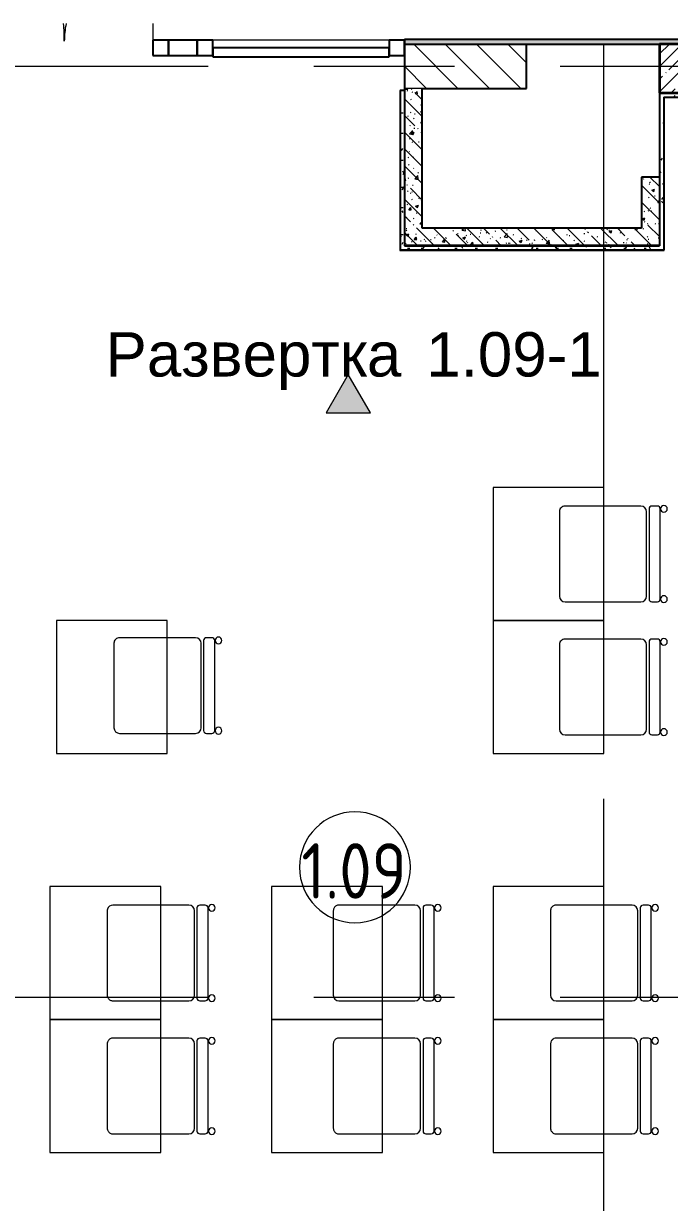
# Model space of a CAD drawing. Header units: millimetres. Extents: x 855 to 60035, y -2615 to 8200.
# Drawn here: x 12835 to 15749, y 2675 to 7992 of the extents above; entities that cross this region are included whole.
import ezdxf

# ---------------------------------------------------------------- set-up
doc = ezdxf.new("R2010")
doc.units = ezdxf.units.MM
doc.linetypes.add('Осевая', pattern=[3175, 635, -476.25, 1587.5, -476.25])
for name, color, linetype, lineweight in [('A-AREA-IDEN', 7, 'Continuous', 9), ('A-DOOR', 7, 'Continuous', 9), ('A-GLAZ-CURT', 7, 'Continuous', 9), ('A-GLAZ-CURT-1', 7, 'Continuous', 25), ('A-GLAZ-CWMG', 7, 'Continuous', 9), ('A-GLAZ-CWMG-1', 7, 'Continuous', 25), ('A-WALL', 7, 'Continuous', 9), ('G-ANNO-SYMB', 7, 'Continuous', 9), ('I-WALL', 7, 'Continuous', 9), ('Оси', 7, 'Continuous', 9), ('Оси-2', 7, 'Осевая', 9)]:
    doc.layers.add(name, color=color, linetype=linetype, lineweight=lineweight)
for name, color, linetype, lineweight, true_color in [('A-WALL-2', 7, 'Continuous', 25, 0x3c3c3c), ('A-WALL-3', 7, 'Continuous', 35, 0x3c3c3c), ('A-WALL-FNSH-1', 7, 'Continuous', 13, 0x3c3c3c), ('I-FURN-1', 7, 'Continuous', 9, 0xf0f0f0)]:
    doc.layers.add(name, color=color, linetype=linetype, lineweight=lineweight, true_color=true_color)
doc.styles.add('Arial_1', font='arial.ttf', dxfattribs={"height": 200})
doc.styles.add('GOST Common_4', font='GOST_Common.ttf', dxfattribs={"width": 0.9, "height": 250})
pattern_1 = [(135, (-10456.44, 0), (-75.43415, -75.43415), [106.68, -17.78, 3.556, -17.78]), (135, (-10456.44, 75.39), (-75.43415, -75.43415), []), (50, (-10456.44, 0), (127.5292, -11.15758), [13.335, -146.685]), (355, (-10456.44, 0), (-24.66966, 133.74), [10.668, -117.348]), (100.451, (-10445.81, -0.93), (102.85973, 122.5818), [11.333, -124.663]), (46.184, (-10456.44, 35.56), (189.7552, -29.4304), [20.002, -220.027]), (96.636, (-10440.62, 33.1), (166.1822, 173.1996), [17, -186.995]), (351.184, (-10456.44, 35.56), (166.184, 173.1976), [16.002, -176.022]), (21, (-10438.66, 26.67), (106.13027, -71.58603), [13.335, -146.685]), (326, (-10438.66, 26.67), (43.2619, 128.93175), [10.668, -117.348]), (71.451, (-10429.81, 20.7), (149.392, 57.34505), [11.333, -124.663]), (37.5, (-10456.44, 0), (2.16223, 59.18836), [3.353, -112.573, 3.353, -115.773, -117.793]), (37.5, (-10456.44, 0), (2.16223, 59.18836), [-235.052, 3.353, -114.44]), (7.5, (-10456.44, 0), (46.77386, 70.12615), [3.353, -64.567, 3.353, -109.906, -44.894]), (7.5, (-10456.44, 0), (46.77386, 70.12615), [-181.178, 3.353, -41.542]), (327.5, (-10496.087, 0), (94.91367, -4.01009), [3.353, -41.097, 3.353, -135.331, -184.023]), (327.5, (-10496.087, 0), (94.91367, -4.01009), [-183.134, 3.353, -180.67]), (317.5, (-10513.87, 0), (103.69057, 17.79882), [3.353, -54.432, 3.353, -88.748, -130.683]), (317.5, (-10513.87, 0), (103.69057, 17.79882), [-149.885, 3.353, -127.33])]
pattern_2 = [(0, (-10456.438, 0), (121.92, 30.48), [10.058, -81.382, 10.058, -81.382, -487.68]), (0, (-10456.438, 0), (121.92, 30.48), [-182.88, 10.058, -172.822, 10.058, -81.382, -213.36]), (0, (-10456.438, 0), (121.92, 30.48), [-457.2, 10.058, -50.902, 10.058, -142.342]), (120, (-10410.718, 15.24), (-87.356454, 90.345817), [10.058, -81.382, 10.058, -81.382, -487.68]), (120, (-10410.718, 15.24), (-87.356454, 90.345817), [-182.88, 10.058, -172.822, 10.058, -81.382, -213.36]), (120, (-10410.718, 15.24), (-87.356454, 90.345817), [-457.2, 10.058, -50.902, 10.058, -142.342]), (240, (-10395.478, 76.2), (-34.563546, -120.825817), [10.058, -81.382, 10.058, -81.382, -487.68]), (240, (-10395.478, 76.2), (-34.563546, -120.825817), [-182.88, 10.058, -172.822, 10.058, -81.382, -213.36]), (240, (-10395.478, 76.2), (-34.563546, -120.825817), [-457.2, 10.058, -50.902, 10.058, -142.342])]

# ---------------------------------------------------------------- blocks, each defined once
blk = doc.blocks.new('Прямоугольный импост - 50 x 70 мм-31700031-План разверток пом_ 1_09_ Этаж 1')
at = {"layer": 'A-GLAZ-CWMG-1'}
for p, q in [((-70, 35), (0, 35)), ((-70, -35), (-70, 35)), ((0, 35), (0, -35)), ((0, -35), (-70, -35))]:
    blk.add_line(p, q, dxfattribs=at)
blk = doc.blocks.new('Дверь_Витражная_остекление_ - ДВН_ДАО_Главный вход_1200 в свету-31742133-План разверток пом_ 1_09_ Этаж 1')
at = {"layer": 'A-DOOR'}
for p, q in [((-647.5, 109.2), (-647.5, 35)), ((647.5, 109.2), (647.5, 35))]:
    blk.add_line(p, q, dxfattribs=at)
for centre, radius, start, end in [((-647.5, 30), 895, 360, 5.0853), ((647.5, 30), 400, 168.5805, 180)]:
    blk.add_arc(centre, radius, start, end, dxfattribs=at)
blk = doc.blocks.new('Стол базовый прямоугольный - 1_7а-25476368-План разверток пом_ 1_09_ Этаж 1')
at = {"layer": 'I-FURN-1'}
for p, q in [((250, 300), (-250, 300)), ((-250, 300), (-250, -300)), ((250, -300), (250, 300)), ((-250, -300), (250, -300))]:
    blk.add_line(p, q, dxfattribs=at)
blk = doc.blocks.new('Стул Breuer - 1_9а-25403171-План разверток пом_ 1_09_ Этаж 1')
at = {"layer": 'I-FURN-1'}
for p, q in [((-215.9, 215.9), (-215.9, 0)), ((190.5, 241.3), (-190.5, 241.3)), ((215.9, 0), (215.9, 215.9)), ((-215.9, 0), (-215.9, -127)), ((215.9, -127), (215.9, 0)), ((-190.5, -152.4), (190.5, -152.4)), ((-215.9, -176.2), (-215.9, -200.8)), ((203.2, -163.5), (-203.2, -163.5)), ((215.9, -200.8), (215.9, -176.2)), ((-203.2, -213.5), (203.2, -213.5))]:
    blk.add_line(p, q, dxfattribs=at)
for centre, radius, start, end in [((-190.5, 215.9), 25.4, 165, 180), ((-190.5, 215.9), 25.4, 135, 165), ((-190.5, 215.9), 25.4, 120, 135), ((-190.5, 215.9), 25.4, 105, 120), ((-190.5, 215.9), 25.4, 90, 105), ((190.5, 215.9), 25.4, 75, 90), ((190.5, 215.9), 25.4, 0, 75), ((-190.5, -127), 25.4, 180, 270), ((190.5, -127), 25.4, 270, 360), ((-203.2, -176.2), 12.7, 90, 180), ((-203.2, -200.8), 12.7, 180, 270), ((203.2, -176.2), 12.7, 360, 90), ((203.2, -200.8), 12.7, 270, 360), ((-203.5, -230.6), 15.1, 360, 180), ((-203.5, -230.6), 15.1, 180, 360), ((203.7, -230.6), 15.1, 360, 180), ((203.7, -230.6), 15.1, 180, 360)]:
    blk.add_arc(centre, radius, start, end, dxfattribs=at)
blk = doc.blocks.new('Стул Breuer - 1_9а-V2-План разверток пом_ 1_09_ Этаж 1')
at = {"layer": 'I-FURN-1'}
for p, q in [((-215.9, 215.9), (-215.9, 0)), ((190.5, 241.3), (-190.5, 241.3)), ((215.9, 0), (215.9, 215.9)), ((-215.9, 0), (-215.9, -127)), ((215.9, -127), (215.9, 0)), ((-190.5, -152.4), (190.5, -152.4)), ((-215.9, -176.2), (-215.9, -200.8)), ((203.2, -163.5), (-203.2, -163.5)), ((215.9, -200.8), (215.9, -176.2)), ((-203.2, -213.5), (203.2, -213.5))]:
    blk.add_line(p, q, dxfattribs=at)
for centre, radius, start, end in [((-190.5, 215.9), 25.4, 165, 180), ((-190.5, 215.9), 25.4, 150, 165), ((-190.5, 215.9), 25.4, 135, 150), ((-190.5, 215.9), 25.4, 120, 135), ((-190.5, 215.9), 25.4, 105, 120), ((-190.5, 215.9), 25.4, 90, 105), ((190.5, 215.9), 25.4, 75, 90), ((190.5, 215.9), 25.4, 60, 75), ((190.5, 215.9), 25.4, 45, 60), ((190.5, 215.9), 25.4, 30, 45), ((190.5, 215.9), 25.4, 15, 30), ((190.5, 215.9), 25.4, 0, 15), ((-190.5, -127), 25.4, 180, 270), ((190.5, -127), 25.4, 270, 360), ((-203.2, -176.2), 12.7, 90, 180), ((-203.2, -200.8), 12.7, 180, 270), ((203.2, -176.2), 12.7, 360, 90), ((203.2, -200.8), 12.7, 270, 360), ((-203.5, -230.6), 15.1, 360, 180), ((-203.5, -230.6), 15.1, 180, 360), ((203.7, -230.6), 15.1, 360, 180), ((203.7, -230.6), 15.1, 180, 360)]:
    blk.add_arc(centre, radius, start, end, dxfattribs=at)
blk = doc.blocks.new('Стул Breuer - 1_9а-V3-План разверток пом_ 1_09_ Этаж 1')
at = {"layer": 'I-FURN-1'}
for p, q in [((-215.9, 215.9), (-215.9, 20)), ((190.5, 241.3), (-190.5, 241.3)), ((215.9, 20), (215.9, 215.9)), ((-215.9, 20), (-215.9, -127)), ((215.9, -127), (215.9, 20)), ((-190.5, -152.4), (190.5, -152.4)), ((-215.9, -176.2), (-215.9, -200.8)), ((203.2, -163.5), (-203.2, -163.5)), ((215.9, -200.8), (215.9, -176.2)), ((-203.2, -213.5), (203.2, -213.5))]:
    blk.add_line(p, q, dxfattribs=at)
for centre, radius, start, end in [((-190.5, 215.9), 25.4, 90, 180), ((190.5, 215.9), 25.4, 75, 90), ((190.5, 215.9), 25.4, 60, 75), ((190.5, 215.9), 25.4, 45, 60), ((190.5, 215.9), 25.4, 30, 45), ((190.5, 215.9), 25.4, 15, 30), ((190.5, 215.9), 25.4, 0, 15), ((-190.5, -127), 25.4, 180, 270), ((190.5, -127), 25.4, 270, 360), ((-203.2, -176.2), 12.7, 90, 180), ((-203.2, -200.8), 12.7, 180, 270), ((203.2, -176.2), 12.7, 360, 90), ((203.2, -200.8), 12.7, 270, 360), ((-203.5, -230.6), 15.1, 360, 180), ((-203.5, -230.6), 15.1, 180, 360), ((203.7, -230.6), 15.1, 360, 180), ((203.7, -230.6), 15.1, 180, 360)]:
    blk.add_arc(centre, radius, start, end, dxfattribs=at)
blk = doc.blocks.new('Стул Breuer - 1_9а-V4-План разверток пом_ 1_09_ Этаж 1')
at = {"layer": 'I-FURN-1'}
for p, q in [((-215.9, 215.9), (-215.9, 20)), ((190.5, 241.3), (-190.5, 241.3)), ((215.9, 20), (215.9, 215.9)), ((-215.9, 20), (-215.9, -127)), ((215.9, -127), (215.9, 20)), ((-190.5, -152.4), (190.5, -152.4)), ((-215.9, -176.2), (-215.9, -200.8)), ((203.2, -163.5), (-203.2, -163.5)), ((215.9, -200.8), (215.9, -176.2)), ((-203.2, -213.5), (203.2, -213.5))]:
    blk.add_line(p, q, dxfattribs=at)
for centre, radius, start, end in [((-190.5, 215.9), 25.4, 165, 180), ((-190.5, 215.9), 25.4, 135, 165), ((-190.5, 215.9), 25.4, 120, 135), ((-190.5, 215.9), 25.4, 105, 120), ((-190.5, 215.9), 25.4, 90, 105), ((190.5, 215.9), 25.4, 75, 90), ((190.5, 215.9), 25.4, 60, 75), ((190.5, 215.9), 25.4, 45, 60), ((190.5, 215.9), 25.4, 30, 45), ((190.5, 215.9), 25.4, 0, 30), ((-190.5, -127), 25.4, 180, 270), ((190.5, -127), 25.4, 270, 360), ((-203.2, -176.2), 12.7, 90, 180), ((-203.2, -200.8), 12.7, 180, 270), ((203.2, -176.2), 12.7, 360, 90), ((203.2, -200.8), 12.7, 270, 360), ((-203.5, -230.6), 15.1, 360, 180), ((-203.5, -230.6), 15.1, 180, 360), ((203.7, -230.6), 15.1, 360, 180), ((203.7, -230.6), 15.1, 180, 360)]:
    blk.add_arc(centre, radius, start, end, dxfattribs=at)
blk = doc.blocks.new('Стул Breuer - 1_9а-V5-План разверток пом_ 1_09_ Этаж 1')
at = {"layer": 'I-FURN-1'}
for p, q in [((-215.9, 215.9), (-215.9, 0)), ((190.5, 241.3), (-190.5, 241.3)), ((215.9, 0), (215.9, 215.9)), ((-215.9, 0), (-215.9, -127)), ((215.9, -127), (215.9, 0)), ((-190.5, -152.4), (190.5, -152.4)), ((-215.9, -176.2), (-215.9, -200.8)), ((203.2, -163.5), (-203.2, -163.5)), ((215.9, -200.8), (215.9, -176.2)), ((-203.2, -213.5), (203.2, -213.5))]:
    blk.add_line(p, q, dxfattribs=at)
for centre, radius, start, end in [((-190.5, 215.9), 25.4, 90, 180), ((190.5, 215.9), 25.4, 75, 90), ((190.5, 215.9), 25.4, 60, 75), ((190.5, 215.9), 25.4, 15, 60), ((190.5, 215.9), 25.4, 0, 15), ((-190.5, -127), 25.4, 180, 270), ((190.5, -127), 25.4, 270, 360), ((-203.2, -176.2), 12.7, 90, 180), ((-203.2, -200.8), 12.7, 180, 270), ((203.2, -176.2), 12.7, 360, 90), ((203.2, -200.8), 12.7, 270, 360), ((-203.5, -230.6), 15.1, 360, 180), ((-203.5, -230.6), 15.1, 180, 360), ((203.7, -230.6), 15.1, 360, 180), ((203.7, -230.6), 15.1, 180, 360)]:
    blk.add_arc(centre, radius, start, end, dxfattribs=at)
blk = doc.blocks.new('Стул Breuer - 1_9а-V6-План разверток пом_ 1_09_ Этаж 1')
at = {"layer": 'I-FURN-1'}
for p, q in [((-215.9, 215.9), (-215.9, 0)), ((190.5, 241.3), (-190.5, 241.3)), ((215.9, 0), (215.9, 215.9)), ((-215.9, 0), (-215.9, -127)), ((215.9, -127), (215.9, 0)), ((-190.5, -152.4), (190.5, -152.4)), ((-215.9, -176.2), (-215.9, -200.8)), ((203.2, -163.5), (-203.2, -163.5)), ((215.9, -200.8), (215.9, -176.2)), ((-203.2, -213.5), (203.2, -213.5))]:
    blk.add_line(p, q, dxfattribs=at)
for centre, radius, start, end in [((-190.5, 215.9), 25.4, 165, 180), ((-190.5, 215.9), 25.4, 150, 165), ((-190.5, 215.9), 25.4, 135, 150), ((-190.5, 215.9), 25.4, 105, 135), ((-190.5, 215.9), 25.4, 90, 105), ((190.5, 215.9), 25.4, 60, 90), ((190.5, 215.9), 25.4, 45, 60), ((190.5, 215.9), 25.4, 0, 45), ((-190.5, -127), 25.4, 180, 270), ((190.5, -127), 25.4, 270, 360), ((-203.2, -176.2), 12.7, 90, 180), ((-203.2, -200.8), 12.7, 180, 270), ((203.2, -176.2), 12.7, 360, 90), ((203.2, -200.8), 12.7, 270, 360), ((-203.5, -230.6), 15.1, 360, 180), ((-203.5, -230.6), 15.1, 180, 360), ((203.7, -230.6), 15.1, 360, 180), ((203.7, -230.6), 15.1, 180, 360)]:
    blk.add_arc(centre, radius, start, end, dxfattribs=at)
blk = doc.blocks.new('Стул Breuer - 1_9а-V11-План разверток пом_ 1_09_ Этаж 1')
at = {"layer": 'I-FURN-1'}
for p, q in [((-215.9, 215.9), (-215.9, 40)), ((190.5, 241.3), (-190.5, 241.3)), ((215.9, 40), (215.9, 215.9)), ((-215.9, 40), (-215.9, -127)), ((215.9, -127), (215.9, 40)), ((-190.5, -152.4), (190.5, -152.4)), ((-215.9, -176.2), (-215.9, -200.8)), ((203.2, -163.5), (-203.2, -163.5)), ((215.9, -200.8), (215.9, -176.2)), ((-203.2, -213.5), (203.2, -213.5))]:
    blk.add_line(p, q, dxfattribs=at)
for centre, radius, start, end in [((-190.5, 215.9), 25.4, 90, 180), ((190.5, 215.9), 25.4, 0, 90), ((-190.5, -127), 25.4, 180, 270), ((190.5, -127), 25.4, 270, 360), ((-203.2, -176.2), 12.7, 90, 180), ((-203.2, -200.8), 12.7, 180, 270), ((203.2, -176.2), 12.7, 360, 90), ((203.2, -200.8), 12.7, 270, 360), ((-203.5, -230.6), 15.1, 360, 180), ((-203.5, -230.6), 15.1, 180, 360), ((203.7, -230.6), 15.1, 360, 180), ((203.7, -230.6), 15.1, 180, 360)]:
    blk.add_arc(centre, radius, start, end, dxfattribs=at)
blk = doc.blocks.new('Стул Breuer - 1_9а-V13-План разверток пом_ 1_09_ Этаж 1')
at = {"layer": 'I-FURN-1'}
for p, q in [((-215.9, 215.9), (-215.9, 1)), ((190.5, 241.3), (-190.5, 241.3)), ((215.9, 1), (215.9, 215.9)), ((-215.9, 1), (-215.9, -127)), ((215.9, -127), (215.9, 1)), ((-190.5, -152.4), (190.5, -152.4)), ((-215.9, -176.2), (-215.9, -200.8)), ((203.2, -163.5), (-203.2, -163.5)), ((215.9, -200.8), (215.9, -176.2)), ((-203.2, -213.5), (203.2, -213.5))]:
    blk.add_line(p, q, dxfattribs=at)
for centre, radius, start, end in [((-190.5, 215.9), 25.4, 90, 180), ((190.5, 215.9), 25.4, 0, 90), ((-190.5, -127), 25.4, 180, 270), ((190.5, -127), 25.4, 270, 360), ((-203.2, -176.2), 12.7, 90, 180), ((-203.2, -200.8), 12.7, 180, 270), ((203.2, -176.2), 12.7, 360, 90), ((203.2, -200.8), 12.7, 270, 360), ((-203.5, -230.6), 15.1, 360, 180), ((-203.5, -230.6), 15.1, 180, 360), ((203.7, -230.6), 15.1, 360, 180), ((203.7, -230.6), 15.1, 180, 360)]:
    blk.add_arc(centre, radius, start, end, dxfattribs=at)
blk = doc.blocks.new('Системная панель - Стемалит - 40мм-31720939-План разверток пом_ 1_09_ Этаж 1')
at = {"layer": 'A-GLAZ-CURT-1'}
for p, q in [((65, 35), (-65, 35)), ((-65, 35), (-65, -35)), ((65, -35), (65, 35)), ((-65, -35), (65, -35))]:
    blk.add_line(p, q, dxfattribs=at)
blk = doc.blocks.new('Прямоугольный импост - 50 x 70 мм-31687886-План разверток пом_ 1_09_ Этаж 1')
at = {"layer": 'A-GLAZ-CWMG-1'}
for p, q in [((-35, 35), (35, 35)), ((-35, -35), (-35, 35)), ((35, 35), (35, -35)), ((35, -35), (-35, -35))]:
    blk.add_line(p, q, dxfattribs=at)
blk = doc.blocks.new('Системная панель - Стекло - 40мм-31720953-План разверток пом_ 1_09_ Этаж 1')
at = {"layer": 'A-GLAZ-CURT-1'}
for p, q in [((397.5, 0), (-397.5, 0)), ((-397.5, 0), (-397.5, -40)), ((397.5, -40), (397.5, 0)), ((-397.5, -40), (397.5, -40))]:
    blk.add_line(p, q, dxfattribs=at)
blk = doc.blocks.new('Прямоугольный импост - 50 x 70 мм-31702100-План разверток пом_ 1_09_ Этаж 1')
at = {"layer": 'A-GLAZ-CWMG-1'}
for p, q in [((-35, 35), (35, 35)), ((-35, -35), (-35, 35)), ((35, 35), (35, -35)), ((35, -35), (-35, -35))]:
    blk.add_line(p, q, dxfattribs=at)
blk = doc.blocks.new('Прямоугольный импост - 50 x 70 мм-31720914-План разверток пом_ 1_09_ Этаж 1')
at = {"layer": 'A-GLAZ-CWMG'}
blk.add_line((24940, 7918), (24145, 7918), dxfattribs=at)
blk = doc.blocks.new('Марка_Помещения - Номер-25198446-План разверток пом_ 1_09_ Этаж 1')
at = {"layer": 'A-AREA-IDEN'}
for start, end in [(360, 180), (180, 360)]:
    blk.add_arc((0, 0), 2.5, start, end, dxfattribs=at)
blk = doc.blocks.new('Фасад - Марка фасада_Указатель-25386507-План разверток пом_ 1_09_ Этаж 1')
at = {"layer": 'G-ANNO-SYMB'}
blk.add_hatch(color=256, dxfattribs=at).paths.add_polyline_path([(-1, 0), (0, 1.732), (1, 0), (0, 0)])
for p, q in [((0, 1.732), (-1, 0)), ((1, 0), (0, 1.732)), ((-1, 0), (0, 0)), ((0, 0), (1, 0))]:
    blk.add_line(p, q, dxfattribs=at)

msp = doc.modelspace()

# ---------------------------------------------------------------- hatches: boundary and pattern name
at = {"layer": 'I-WALL'}
h = msp.add_hatch(dxfattribs=at)
h.set_pattern_fill('FP_6', color=256, style=0, pattern_type=2)
h.set_pattern_definition(pattern_2)
h.paths.add_polyline_path([(18753.3, 7900), (19171.3, 7900), (19171.3, 7920), (14553.6, 7920), (14553.6, 7900), (18015, 7900)])
h.paths.add_polyline_path([(9920.8, 7900), (12053.6, 7900), (12053.6, 7920), (9920.8, 7920), (9920.8, 7909.5)])
h = msp.add_hatch(dxfattribs=at)
h.set_pattern_fill('FP_2', color=256, style=0, pattern_type=2)
h.set_pattern_definition([(135, (-10456.44, 0), (-70.71068, -70.71068), [])])
h.paths.add_polyline_path([(14633.6, 7700), (15103.6, 7700), (15103.6, 7900), (14553.6, 7900), (14553.6, 7700)])
h = msp.add_hatch(dxfattribs=at)
h.set_pattern_fill('FP_5', color=256, style=0, pattern_type=2)
h.set_pattern_definition([(45, (-10456.44, 0), (-57.02463, 57.02463), []), (45, (-10399.41, 0), (-57.02463, 57.02463), [100.806, -20.161, 3.353, -16.808])])
h.paths.add_polyline_path([(18333.6, 7680), (18753.3, 7680), (18753.3, 7900), (17003.6, 7900), (17003.6, 7830), (15803.6, 7830), (15803.6, 7900), (15703.6, 7900), (15703.6, 7680), (18253.6, 7680)])
h = msp.add_hatch(dxfattribs=at)
h.set_pattern_fill('FP_6', color=256, style=0, pattern_type=2)
h.set_pattern_definition(pattern_2)
h.paths.add_polyline_path([(14533.6, 6991), (14553.6, 6991), (14553.6, 7690), (14533.6, 7690)])
h = msp.add_hatch(dxfattribs=at)
h.set_pattern_fill('FP_4', color=256, style=0, pattern_type=2)
h.set_pattern_definition(pattern_1)
h.paths.add_polyline_path([(14553.6, 7070), (14633.6, 7070), (14633.6, 7700), (14553.6, 7700)])
h = msp.add_hatch(dxfattribs=at)
h.set_pattern_fill('FP_6', color=256, style=0, pattern_type=2)
h.set_pattern_definition(pattern_2)
h.paths.add_polyline_path([(15703.6, 7660), (17083.6, 7660), (17083.6, 7680), (15703.6, 7680)])
h = msp.add_hatch(dxfattribs=at)
h.set_pattern_fill('FP_6', color=256, style=0, pattern_type=2)
h.set_pattern_definition(pattern_2)
h.paths.add_polyline_path([(15703.6, 6971), (15723.6, 6971), (15723.6, 7660), (15703.6, 7660), (15703.6, 6991)])
h = msp.add_hatch(dxfattribs=at)
h.set_pattern_fill('FP_4', color=256, style=0, pattern_type=2)
h.set_pattern_definition(pattern_1)
h.paths.add_polyline_path([(15703.6, 6990), (15703.6, 7300), (15623.6, 7300), (15623.6, 6990)])
h = msp.add_hatch(dxfattribs=at)
h.set_pattern_fill('FP_4', color=256, style=0, pattern_type=2)
h.set_pattern_definition(pattern_1)
h.paths.add_polyline_path([(14553.6, 6990), (15623.6, 6990), (15623.6, 7070), (14553.6, 7070)])
h = msp.add_hatch(dxfattribs=at)
h.set_pattern_fill('FP_6', color=256, style=0, pattern_type=2)
h.set_pattern_definition(pattern_2)
h.paths.add_polyline_path([(14546.1, 6971), (15703.6, 6971), (15703.6, 6991), (14533.6, 6991), (14533.6, 6971)])

# ---------------------------------------------------------------- linework, layer by layer
at = {"layer": 'A-WALL'}
for p, q in [((14633.6, 7700), (14553.6, 7700)), ((15724.6, 7659), (15723.6, 7659))]:
    msp.add_line(p, q, dxfattribs=at)
at = {"layer": 'A-WALL-2'}
for p, q in [((14553.6, 7920), (14553.6, 6990)), ((19171.3, 7920), (14553.6, 7920)), ((14553.6, 7900), (15703.6, 7900)), ((15103.6, 7700), (15103.6, 7900)), ((14553.6, 7690), (14533.6, 7690)), ((14533.6, 7690), (14533.6, 6971)), ((14633.6, 7700), (15103.6, 7700)), ((14633.6, 7070), (14633.6, 7700)), ((15703.6, 7680), (15703.6, 6990)), ((15723.6, 7660), (17083.6, 7660)), ((15723.6, 7660), (15723.6, 6971)), ((15623.6, 7300), (15623.6, 7070)), ((15703.6, 7300), (15623.6, 7300)), ((15623.6, 7070), (14633.6, 7070)), ((14533.6, 6971), (15723.6, 6971)), ((15703.6, 6991), (14553.6, 6991)), ((14553.6, 6990), (15703.6, 6990))]:
    msp.add_line(p, q, dxfattribs=at)
at = {"layer": 'A-WALL-3'}
for p, q in [((15703.6, 7900), (15703.6, 7680)), ((15803.6, 7900), (15703.6, 7900)), ((15703.6, 7680), (18753.3, 7680))]:
    msp.add_line(p, q, dxfattribs=at)
at = {"layer": 'A-WALL-FNSH-1'}
for p, q in [((19171.3, 7921), (14553.6, 7921)), ((14553.6, 7920), (14553.6, 7921)), ((14533.6, 7690), (14532.6, 7690)), ((14532.6, 7690), (14532.6, 6969)), ((15724.6, 7659), (17082.6, 7659)), ((15724.6, 6969), (15724.6, 7659)), ((14532.6, 6969), (15724.6, 6969)), ((14533.6, 6970), (14533.6, 6971)), ((15723.6, 6970), (14533.6, 6970)), ((15723.6, 6971), (15723.6, 6970))]:
    msp.add_line(p, q, dxfattribs=at)
at = {"layer": 'Оси'}
msp.add_line((15453.6, 5400), (15453.6, 7900), dxfattribs=at)
at = {"layer": 'Оси-2'}
for p, q in [((10969.4, 7800), (16674.3, 7800)), ((15453.6, 685.1), (15453.6, 5400)), ((10969.4, 3600), (16674.3, 3600))]:
    msp.add_line(p, q, dxfattribs=at)

# ---------------------------------------------------------------- block references
at = {"layer": 'A-AREA-IDEN', "xscale": 99.99999999999993, "yscale": 99.99999999999993, "zscale": 99.99999999999993}
msp.add_blockref('Марка_Помещения - Номер-25198446-План разверток пом_ 1_09_ Этаж 1', (14329.9, 4186.6), dxfattribs=at)
at = {"layer": 'A-DOOR'}
msp.add_blockref('Дверь_Витражная_остекление_ - ДВН_ДАО_Главный вход_1200 в свету-31742133-План разверток пом_ 1_09_ Этаж 1', (12771.1, 7883), dxfattribs=at)
at = {"layer": 'A-GLAZ-CURT'}
for name, p in [('Системная панель - Стемалит - 40мм-31720939-План разверток пом_ 1_09_ Этаж 1', (13553.6, 7883)), ('Системная панель - Стекло - 40мм-31720953-План разверток пом_ 1_09_ Этаж 1', (14086.1, 7883))]:
    msp.add_blockref(name, p, dxfattribs=at)
at = {"layer": 'A-GLAZ-CWMG', "extrusion": (0, 0, -1), "rotation": 180}
for name, p in [('Прямоугольный импост - 50 x 70 мм-31687886-План разверток пом_ 1_09_ Этаж 1', (-13453.6, 7883)), ('Прямоугольный импост - 50 x 70 мм-31702100-План разверток пом_ 1_09_ Этаж 1', (-13653.6, 7883)), ('Прямоугольный импост - 50 x 70 мм-31700031-План разверток пом_ 1_09_ Этаж 1', (-14553.6, 7883))]:
    msp.add_blockref(name, p, dxfattribs=at)
at = {"layer": 'A-GLAZ-CWMG'}
msp.add_blockref('Прямоугольный импост - 50 x 70 мм-31720914-План разверток пом_ 1_09_ Этаж 1', (-10456.4, 0), dxfattribs=at)
at = {"layer": 'G-ANNO-SYMB', "xscale": 99.99999999999993, "yscale": 99.99999999999993, "zscale": 99.99999999999993}
msp.add_blockref('Фасад - Марка фасада_Указатель-25386507-План разверток пом_ 1_09_ Этаж 1', (14299.4, 6236.5), dxfattribs=at)
at = {"layer": 'I-FURN-1'}
for p in [(15203.6, 5600), (13232.6, 5000), (15203.6, 5000), (13203.6, 3800), (14203.6, 3800), (15203.6, 3800), (13203.6, 3200), (14203.6, 3200), (15203.6, 3200)]:
    msp.add_blockref('Стол базовый прямоугольный - 1_7а-25476368-План разверток пом_ 1_09_ Этаж 1', p, dxfattribs=at)
at = {"layer": 'I-FURN-1', "rotation": 89.99999999999959}
for name, p in [('Стул Breuer - 1_9а-V11-План разверток пом_ 1_09_ Этаж 1', (15493.6, 5600)), ('Стул Breuer - 1_9а-V13-План разверток пом_ 1_09_ Этаж 1', (13483.6, 5006.3)), ('Стул Breuer - 1_9а-V11-План разверток пом_ 1_09_ Этаж 1', (15493.6, 5000)), ('Стул Breuer - 1_9а-25403171-План разверток пом_ 1_09_ Этаж 1', (13453.6, 3800)), ('Стул Breuer - 1_9а-V3-План разверток пом_ 1_09_ Этаж 1', (14473.6, 3800)), ('Стул Breuer - 1_9а-V5-План разверток пом_ 1_09_ Этаж 1', (15453.6, 3800)), ('Стул Breuer - 1_9а-V2-План разверток пом_ 1_09_ Этаж 1', (13453.6, 3200)), ('Стул Breuer - 1_9а-V4-План разверток пом_ 1_09_ Этаж 1', (14473.6, 3200)), ('Стул Breuer - 1_9а-V6-План разверток пом_ 1_09_ Этаж 1', (15453.6, 3200))]:
    msp.add_blockref(name, p, dxfattribs=at)

# ---------------------------------------------------------------- texts
at = {"layer": 'A-AREA-IDEN', "insert": (14088, 4295.2), "char_height": 250, "width": 606.076, "attachment_point": 1, "style": 'GOST Common_4'}
msp.add_mtext('1.09', dxfattribs=at)
at = {"layer": 'G-ANNO-SYMB', "char_height": 200, "attachment_point": 1, "style": 'Arial_1'}
for s, insert, width in [('Развертка', (13204.6, 6600.3), 1659.493), (' 1.09-1', (14573.8, 6600.3), 1074.261)]:
    msp.add_mtext(s, dxfattribs=dict(at, insert=insert, width=width))

doc.saveas('drawing.dxf')
